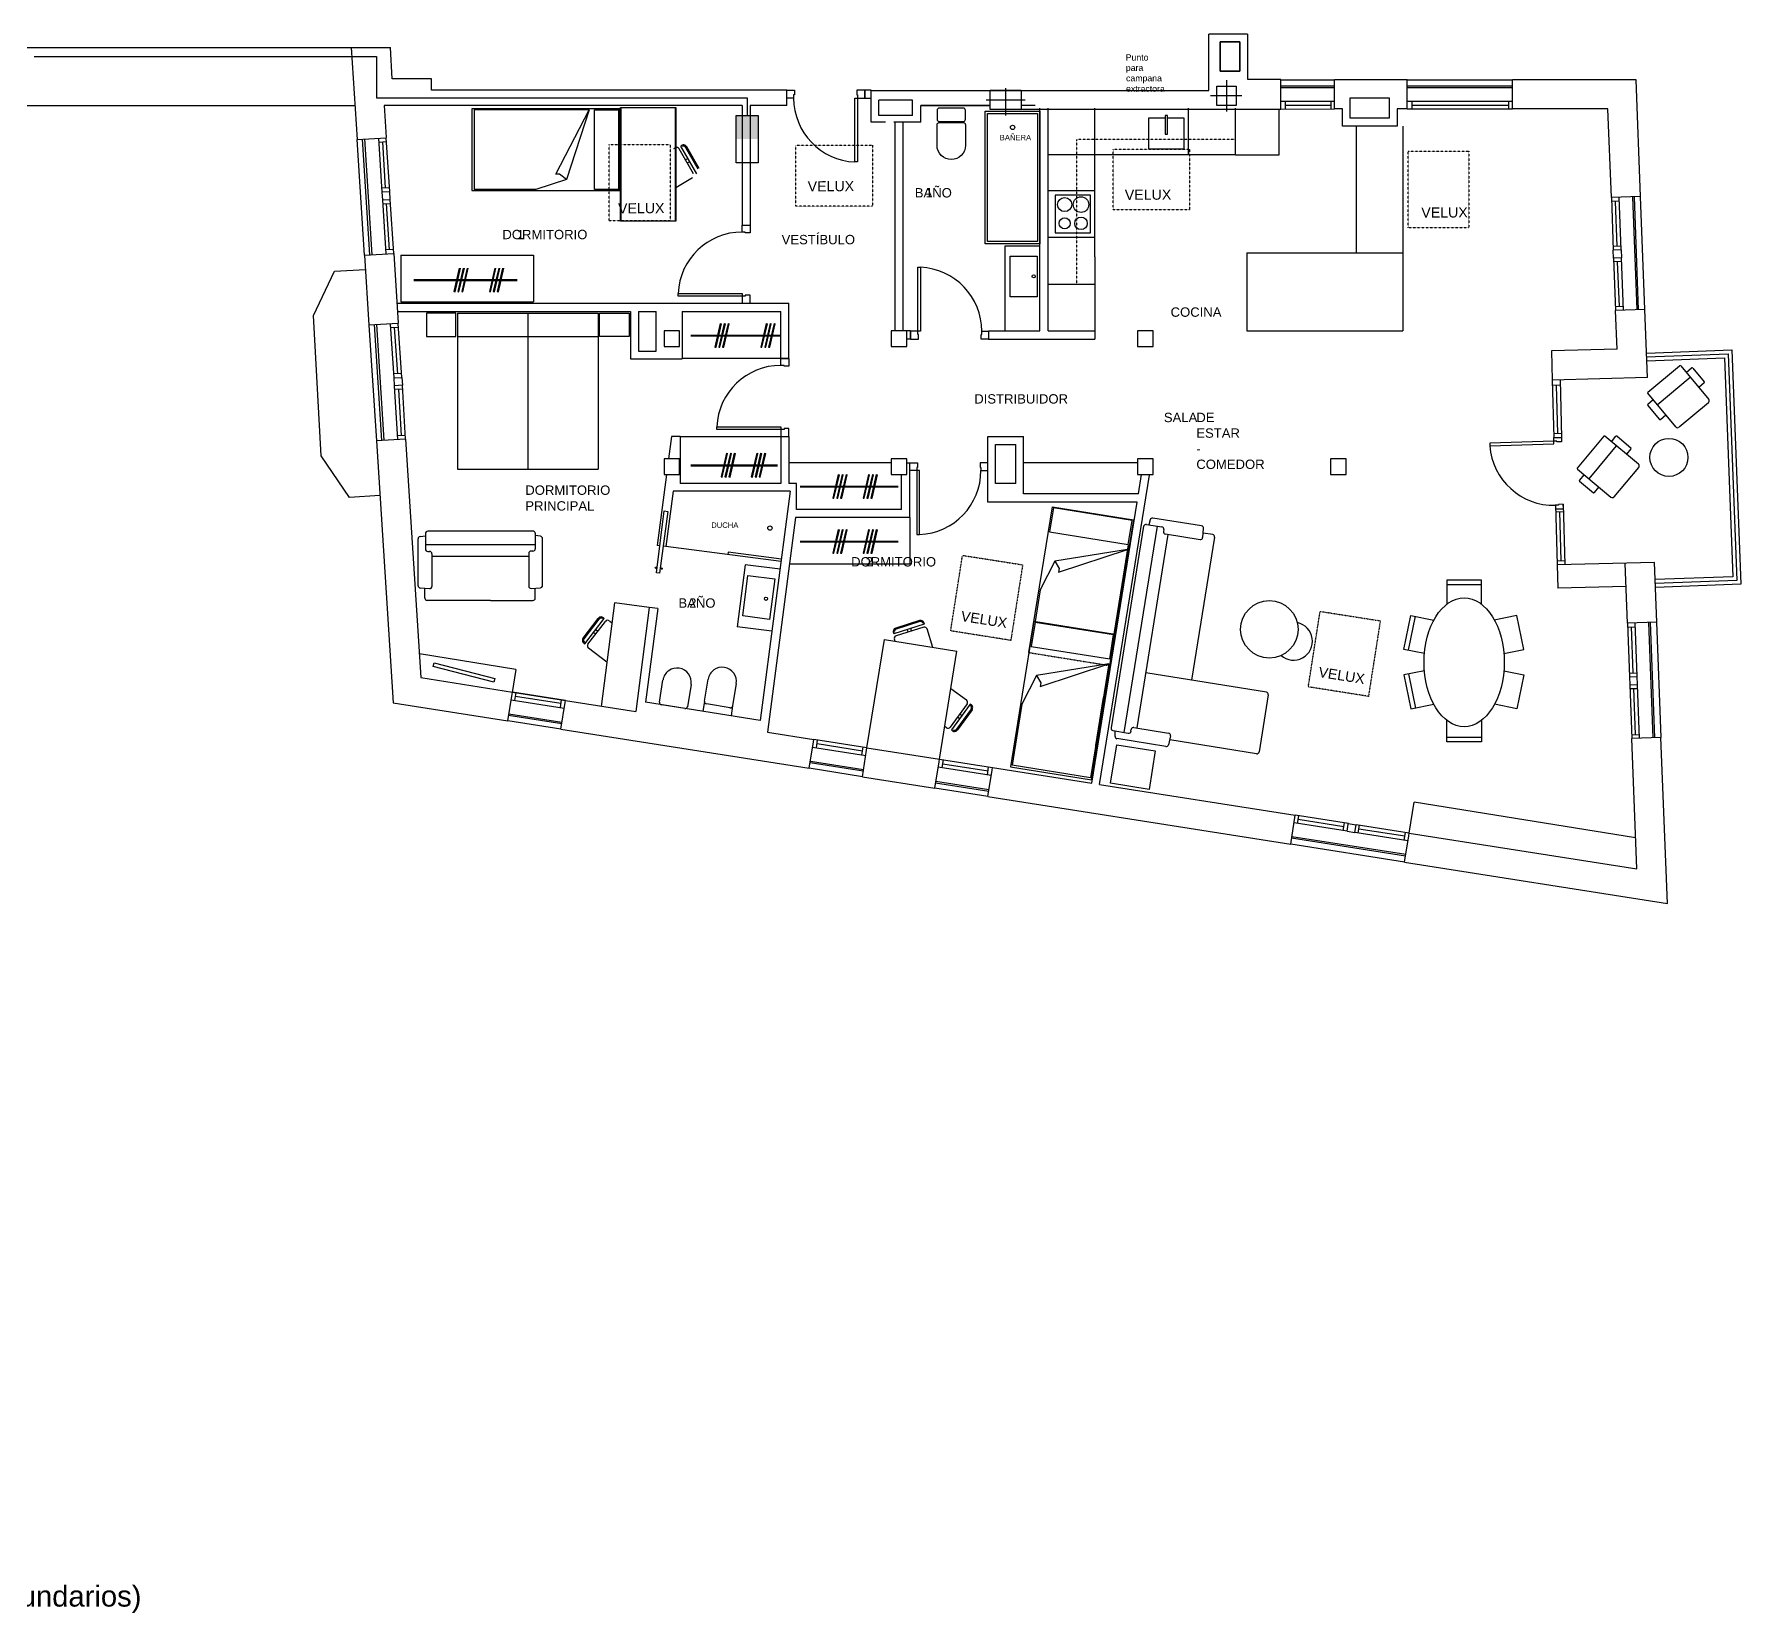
# Model space of a CAD drawing. Header units: millimetres. Extents: x -273070 to 132618, y -138782 to 20405.
# Drawn here: x -89479 to -64982, y -58194 to -35532 of the extents above; entities that cross this region are included whole.
import ezdxf

# ---------------------------------------------------------------- set-up
doc = ezdxf.new("R2010")
doc.units = ezdxf.units.MM
doc.linetypes.add('ACAD_ISO03W100', pattern=[30, 12, -18])
for name, color, linetype in [('1. ESTR - CUBIERTA', 160, 'Continuous'), ('1. MURO', 1, 'Continuous'), ('1. MURO MODIF', 1, 'Continuous'), ('12. MOB', 5, 'Continuous'), ('12. MOB ASEOS+COCINAS', 5, 'Continuous'), ('12. MOBILIARIO', 5, 'Continuous'), ('3. CARP', 4, 'Continuous'), ('3. CARPINTERIA', 4, 'Continuous'), ('4.1 ESTR REFORMADO', 1, 'Continuous'), ('6. PROYECCIÓN', 251, 'Continuous'), ('_aislante', 251, 'Continuous'), ('LEYENDA', 7, 'Continuous'), ('Telecomunicaciones', 3, 'Continuous'), ('TEXTO', 140, 'Continuous')]:
    doc.layers.add(name, color=color, linetype=linetype)
doc.styles.get("Standard").update_dxf_attribs({"font": 'arial.ttf'})
doc.styles.add('texto 2', font='arial.ttf', dxfattribs={"height": 0.06})

# ---------------------------------------------------------------- blocks, each defined once
blk = doc.blocks.new('WC')
for points in [[(-0.214, -0.183), (-0.477, -0.183, -0.414214), (-0.659, 0), (-0.659, 0, -0.414214), (-0.477, 0.182), (-0.214, 0.182, -0.414214), (-0.184, 0.152), (-0.184, -0.153, -0.414214)], [(-0.143, -0.183), (-0.03, -0.183, 0.414214), (0, -0.153), (0, 0.152, 0.414214), (-0.03, 0.182), (-0.143, 0.182, 0.414214), (-0.173, 0.152), (-0.173, -0.153, 0.414214)]]:
    blk.add_lwpolyline(points, format="xyb", close=True)

msp = doc.modelspace()

# ---------------------------------------------------------------- hatches: boundary and pattern name
at = {"layer": 'Telecomunicaciones'}
h = msp.add_hatch(color=256, dxfattribs=at)
h.dxf.hatch_style = 1
h.paths.add_polyline_path([(-79403, -36700), (-79403, -37038), (-79087, -37038), (-79087, -36700)])

# ---------------------------------------------------------------- linework, layer by layer
msp.add_lwpolyline([(-67667, -41376), (-68585, -41401), (-68584, -41440), (-67666, -41415)], close=True)
for points in [[(-67667, -41376), (-67668, -41323), (-67556, -41320), (-67555, -41384), (-67622, -41386), (-67622, -41375), (-67667, -41376)], [(-67643, -42295), (-67641, -42348), (-67529, -42345), (-67531, -42280), (-67598, -42282), (-67598, -42293), (-67643, -42295)]]:
    msp.add_lwpolyline(points)
msp.add_arc((-67667, -41375), 920, 184.0362, 271.4966)
at = {"layer": '1. ESTR - CUBIERTA'}
for p, q in [((-72174, -35644), (-72454, -35644)), ((-72454, -35644), (-72454, -36064)), ((-72174, -36064), (-72174, -35644)), ((-72454, -36064), (-72174, -36064))]:
    msp.add_line(p, q, dxfattribs=at)
at = {"layer": '1. MURO'}
for p, q in [((-94928, -35723), (-84928, -35723)), ((-84928, -35723), (-84366, -35723)), ((-84928, -35723), (-84928, -35723)), ((-84928, -35723), (-84843, -37042)), ((-84338, -36171), (-84366, -35723)), ((-72620, -36339), (-72620, -35532)), ((-72062, -35532), (-72620, -35532)), ((-72454, -35644), (-72174, -35644)), ((-72454, -36064), (-72454, -35644)), ((-72174, -35644), (-72174, -36064)), ((-72060, -36185), (-72060, -35532)), ((-83774, -36171), (-84338, -36171)), ((-83774, -36334), (-83774, -36171)), ((-72174, -36064), (-72454, -36064)), ((-72454, -36064), (-72454, -36064)), ((-71586, -36185), (-72060, -36185)), ((-71586, -36607), (-71586, -36185)), ((-69770, -36186), (-70813, -36186)), ((-70813, -36606), (-70813, -36186)), ((-69770, -36606), (-69770, -36186)), ((-68261, -36606), (-68261, -36186)), ((-66485, -36186), (-68261, -36186)), ((-66422, -37862), (-66485, -36186)), ((-81482, -36334), (-83774, -36334)), ((-78676, -36337), (-81482, -36334)), ((-78676, -36557), (-78676, -36337)), ((-77466, -36337), (-77556, -36337)), ((-77556, -36337), (-77556, -36449)), ((-77556, -36449), (-77466, -36449)), ((-77466, -36339), (-72620, -36339)), ((-77466, -36797), (-77466, -36339)), ((-77466, -36366), (-77466, -36339)), ((-77354, -36702), (-77354, -36478)), ((-76870, -36478), (-77354, -36478)), ((-76870, -36702), (-76870, -36478)), ((-70589, -36448), (-70029, -36448)), ((-70589, -36739), (-70589, -36448)), ((-70029, -36448), (-70029, -36739)), ((-94981, -36557), (-84885, -36557)), ((-79316, -36557), (-84453, -36557)), ((-84453, -36557), (-84424, -37015)), ((-78676, -36557), (-79204, -36557)), ((-76870, -36702), (-77354, -36702)), ((-75759, -36558), (-76752, -36558)), ((-76752, -36558), (-75759, -36558)), ((-76752, -36797), (-76752, -36558)), ((-75112, -36558), (-75311, -36558)), ((-75310, -36607), (-71586, -36607)), ((-75044, -39792), (-75044, -36594)), ((-74926, -39792), (-74926, -36594)), ((-70701, -36606), (-70813, -36606)), ((-70701, -36851), (-70701, -36606)), ((-70029, -36739), (-70589, -36739)), ((-69770, -36606), (-69917, -36606)), ((-69917, -36606), (-69917, -36851)), ((-66890, -36606), (-68261, -36606)), ((-66841, -37878), (-66890, -36606)), ((-77260, -36797), (-77466, -36797)), ((-76752, -36797), (-77142, -36797)), ((-77121, -39792), (-77121, -36797)), ((-77004, -39792), (-77004, -36797)), ((-69917, -36851), (-70701, -36851)), ((-84844, -37042), (-84424, -37019)), ((-84374, -37794), (-84486, -37801)), ((-84486, -37801), (-84478, -37912)), ((-84478, -37912), (-84367, -37906)), ((-84367, -37906), (-84374, -37794)), ((-66422, -37862), (-66841, -37877)), ((-79316, -38275), (-79204, -38275)), ((-84737, -38704), (-84318, -38681)), ((-84737, -38704), (-84673, -39707)), ((-84318, -38681), (-84254, -39680)), ((-66701, -38629), (-66813, -38634)), ((-66809, -38746), (-66813, -38634)), ((-66701, -38629), (-66697, -38741)), ((-66697, -38741), (-66809, -38746)), ((-84272, -39395), (-78649, -39395)), ((-78649, -40189), (-78649, -39395)), ((-84253, -39684), (-84673, -39707)), ((-84264, -39513), (-80917, -39513)), ((-80917, -39513), (-80917, -40195)), ((-80805, -39513), (-80550, -39513)), ((-80805, -39513), (-80805, -40083)), ((-80178, -39513), (-78761, -39513)), ((-80178, -39513), (-80178, -40195)), ((-78761, -40189), (-78761, -39513)), ((-66360, -39485), (-66780, -39500)), ((-66759, -40052), (-66780, -39501)), ((-66323, -40461), (-66360, -39485)), ((-80438, -39792), (-80438, -40016)), ((-80214, -39792), (-80438, -39792)), ((-80214, -40016), (-80214, -39792)), ((-77179, -39792), (-77179, -40016)), ((-76955, -39792), (-77179, -39792)), ((-76899, -39792), (-76955, -39792)), ((-76955, -40016), (-76955, -39792)), ((-76899, -39909), (-76955, -39909)), ((-76899, -39909), (-76899, -39792)), ((-75779, -39792), (-75044, -39792)), ((-75779, -39792), (-75779, -39909)), ((-75779, -39909), (-74254, -39909)), ((-74926, -39792), (-74254, -39792)), ((-74254, -39792), (-74254, -39909)), ((-73640, -39792), (-73640, -40016)), ((-73416, -39792), (-73640, -39792)), ((-73416, -40016), (-73416, -39792)), ((-80805, -40083), (-80550, -40083)), ((-80438, -40016), (-80214, -40016)), ((-77179, -40016), (-76955, -40016)), ((-73640, -40016), (-73416, -40016)), ((-66759, -40052), (-67702, -40077)), ((-67702, -40077), (-67690, -40497)), ((-80917, -40195), (-80178, -40195)), ((-84313, -40466), (-84201, -40460)), ((-84305, -40578), (-84313, -40466)), ((-84193, -40572), (-84305, -40578)), ((-84201, -40460), (-84193, -40572)), ((-66323, -40461), (-67690, -40497)), ((-84147, -41346), (-84567, -41368)), ((-84567, -41368), (-84326, -45132)), ((-84147, -41346), (-83928, -44769)), ((-80331, -41309), (-80372, -41628)), ((-80207, -41309), (-80331, -41309)), ((-80207, -41309), (-80207, -41981)), ((-75792, -41309), (-75277, -41309)), ((-75792, -42250), (-75792, -41309)), ((-75277, -42132), (-75277, -41309)), ((-80438, -41628), (-80438, -41852)), ((-80214, -41628), (-80438, -41628)), ((-80214, -41852), (-80214, -41628)), ((-77179, -41628), (-77179, -41852)), ((-76955, -41628), (-77179, -41628)), ((-76955, -41852), (-76955, -41628)), ((-75680, -41421), (-75389, -41421)), ((-75680, -41981), (-75680, -41421)), ((-75389, -41981), (-75389, -41421)), ((-73640, -41628), (-73640, -41852)), ((-73416, -41628), (-73640, -41628)), ((-73416, -41852), (-73416, -41628)), ((-70873, -41628), (-70873, -41852)), ((-70649, -41628), (-70873, -41628)), ((-70649, -41852), (-70649, -41628)), ((-80402, -41852), (-80535, -42872)), ((-80438, -41852), (-80214, -41852)), ((-77179, -41852), (-76955, -41852)), ((-77030, -42356), (-77030, -41852)), ((-76912, -42468), (-76912, -41684)), ((-74188, -46302), (-73472, -41861)), ((-73640, -41852), (-73416, -41852)), ((-73629, -42132), (-73584, -41852)), ((-70873, -41852), (-70649, -41852)), ((-80309, -42093), (-80412, -42888)), ((-78627, -42093), (-79056, -45385)), ((-78537, -42356), (-78537, -41981)), ((-75389, -41981), (-75680, -41981)), ((-73629, -42132), (-75277, -42132)), ((-73648, -42250), (-75792, -42250)), ((-74298, -46284), (-73648, -42250)), ((-78552, -42468), (-78954, -45552)), ((-80497, -42877), (-80535, -42872)), ((-80412, -42888), (-80450, -42883)), ((-66223, -43114), (-67620, -43151)), ((-67620, -43151), (-67611, -43487)), ((-66610, -43987), (-66643, -43130)), ((-66190, -43972), (-66223, -43114)), ((-66630, -43461), (-67611, -43487)), ((-80650, -43760), (-80845, -45254)), ((-80528, -43776), (-80703, -45119)), ((-80528, -43776), (-80650, -43760)), ((-66190, -43972), (-66610, -43987)), ((-83928, -44769), (-82615, -44976)), ((-66581, -44759), (-66469, -44755)), ((-66581, -44759), (-66577, -44871)), ((-66465, -44867), (-66469, -44755)), ((-82681, -45391), (-82620, -45004)), ((-82620, -45004), (-82615, -44976)), ((-66577, -44871), (-66465, -44867)), ((-84326, -45132), (-82680, -45391)), ((-81918, -45511), (-81857, -45124)), ((-81857, -45124), (-81853, -45096)), ((-81853, -45096), (-80845, -45254)), ((-79056, -45385), (-80703, -45119)), ((-81918, -45511), (-78354, -46071)), ((-78954, -45552), (-78289, -45657)), ((-78354, -46070), (-78294, -45692)), ((-78294, -45692), (-78289, -45657)), ((-77531, -45812), (-77526, -45777)), ((-77526, -45777), (-76485, -45940)), ((-66129, -45628), (-66548, -45644)), ((-66477, -47515), (-66548, -45644)), ((-66037, -48010), (-66129, -45628)), ((-77591, -46192), (-77531, -45812)), ((-76551, -46355), (-76491, -45977)), ((-76491, -45977), (-76485, -45940)), ((-77591, -46192), (-76551, -46355)), ((-75789, -46475), (-75729, -46096)), ((-75729, -46096), (-75724, -46060)), ((-75724, -46060), (-74298, -46284)), ((-75789, -46475), (-71444, -47159)), ((-74188, -46302), (-71379, -46744)), ((-71444, -47161), (-71379, -46744)), ((-70634, -46973), (-70618, -46872)), ((-70634, -46973), (-70523, -46991)), ((-70618, -46872), (-70617, -46863)), ((-70617, -46863), (-70506, -46880)), ((-70523, -46991), (-70505, -46880)), ((-69749, -47039), (-69743, -47001)), ((-69742, -47001), (-66477, -47515)), ((-69808, -47416), (-69749, -47039)), ((-69808, -47416), (-66037, -48010))]:
    msp.add_line(p, q, dxfattribs=at)
at = {"layer": '1. MURO', "color": 1}
for p, q in [((-79316, -36557), (-79316, -38275)), ((-79204, -36557), (-79204, -38275)), ((-80550, -40083), (-80550, -39513)), ((-78761, -41309), (-78761, -41981)), ((-78649, -41309), (-78649, -41981)), ((-76955, -41684), (-76912, -41684)), ((-78627, -42093), (-80309, -42093)), ((-78761, -41981), (-80207, -41981)), ((-78537, -41981), (-78649, -41981)), ((-77030, -42356), (-78537, -42356)), ((-76912, -42468), (-78552, -42468))]:
    msp.add_line(p, q, dxfattribs=at)
at = {"layer": '1. MURO MODIF'}
msp.add_lwpolyline([(-72224, -36278), (-72224, -36558), (-72504, -36558), (-72504, -36278)], close=True, dxfattribs=at)
at = {"layer": '12. MOB'}
for p, q in [((-66317, -40671), (-65861, -40292)), ((-65845, -40293), (-65444, -40775)), ((-65766, -40388), (-65689, -40323)), ((-65673, -40325), (-65508, -40523)), ((-66183, -40851), (-65709, -40457)), ((-65510, -40538), (-65587, -40603)), ((-65917, -41169), (-66319, -40687)), ((-66319, -40862), (-66154, -41060)), ((-66240, -40782), (-66317, -40846)), ((-65448, -40822), (-65870, -41174)), ((-66138, -41062), (-66061, -40997)), ((-66951, -41305), (-67331, -41761)), ((-66453, -41705), (-66935, -41304)), ((-66840, -41382), (-66776, -41305)), ((-66760, -41303), (-66562, -41468)), ((-66771, -41440), (-67166, -41913)), ((-66561, -41484), (-66625, -41561)), ((-67329, -41777), (-66847, -42178)), ((-67234, -41856), (-67299, -41933)), ((-66800, -42174), (-66449, -41752)), ((-67297, -41949), (-67099, -42114)), ((-67084, -42112), (-67019, -42035))]:
    msp.add_line(p, q, dxfattribs=at)
msp.add_circle((-66015, -41608), 273, dxfattribs=at)
for centre, radius, start, end in [((-65854, -40300), 11.2, 39.7714, 129.7714), ((-65682, -40332), 11.2, 39.7714, 129.7714), ((-65517, -40530), 11.2, 309.7714, 39.7714), ((-66310, -40680), 11.2, 129.7714, 219.7714), ((-66310, -40855), 11.2, 129.7714, 219.7714), ((-65470, -40797), 33.6, 309.7714, 39.7714), ((-66145, -41053), 11.2, 219.7714, 309.7714), ((-66942, -41312), 11.2, 50.2286, 140.2286), ((-66767, -41312), 11.2, 50.2286, 140.2286), ((-65892, -41148), 33.6, 219.7714, 309.7714), ((-66569, -41477), 11.2, 320.2286, 50.2286), ((-67322, -41768), 11.2, 140.2286, 230.2286), ((-66474, -41731), 33.6, 320.2286, 50.2286), ((-67290, -41940), 11.2, 140.2286, 230.2286), ((-67092, -42105), 11.2, 230.2286, 320.2286), ((-66826, -42152), 33.6, 230.2286, 320.2286)]:
    msp.add_arc(centre, radius, start, end, dxfattribs=at)
at = {"layer": '12. MOB ASEOS+COCINAS'}
msp.add_line((-70509, -36981), (-70509, -36982), dxfattribs=at)
at = {"layer": '12. MOBILIARIO'}
for p, q in [((-81078, -36602), (-83195, -36602)), ((-83195, -36602), (-83195, -37778)), ((-81511, -36618), (-83165, -36618)), ((-83165, -36618), (-83165, -37761)), ((-81511, -36618), (-82207, -36618)), ((-81989, -37543), (-81511, -36618)), ((-81511, -36618), (-81839, -37620)), ((-81438, -37761), (-81438, -36618)), ((-81438, -36618), (-81090, -36618)), ((-81090, -36618), (-81090, -37761)), ((-81078, -37778), (-81078, -36602)), ((-81061, -38215), (-81061, -36583)), ((-81061, -36583), (-80276, -36583)), ((-81053, -38215), (-81053, -36583)), ((-81053, -36583), (-80268, -36583)), ((-80276, -36583), (-80276, -38215)), ((-80268, -36583), (-80268, -38215)), ((-75828, -38543), (-75828, -36639)), ((-75828, -36639), (-75044, -36639)), ((-75794, -38510), (-75794, -36673)), ((-75794, -36673), (-75077, -36673)), ((-75077, -36673), (-75077, -38510)), ((-75044, -36639), (-75044, -38543)), ((-74254, -38728), (-74254, -36594)), ((-73482, -37183), (-73482, -36735)), ((-73482, -36735), (-73247, -36735)), ((-73247, -36699), (-73247, -36966)), ((-73213, -36699), (-73247, -36699)), ((-73247, -36699), (-73247, -36699)), ((-73213, -36966), (-73213, -36699)), ((-73213, -36735), (-72978, -36735)), ((-72978, -36735), (-72978, -37183)), ((-72910, -37266), (-72910, -36594)), ((-72238, -37266), (-72238, -36594)), ((-71609, -37266), (-71609, -36607)), ((-73247, -36966), (-73213, -36966)), ((-70506, -36851), (-70506, -38672)), ((-69834, -36851), (-69834, -39792)), ((-80273, -37164), (-80300, -37179)), ((-80013, -37539), (-80220, -37178)), ((-79968, -37538), (-80197, -37140)), ((-79947, -37467), (-80125, -37158)), ((-79933, -37459), (-80111, -37150)), ((-72978, -37183), (-73482, -37183)), ((-80129, -37336), (-80096, -37317)), ((-80103, -37381), (-80070, -37362)), ((-74254, -37266), (-74926, -37266)), ((-72238, -37266), (-74254, -37266)), ((-72238, -37266), (-71609, -37266)), ((-81839, -37620), (-82279, -37761)), ((-81936, -37543), (-81989, -37543)), ((-81839, -37620), (-81936, -37543)), ((-80268, -37731), (-80027, -37592)), ((-83195, -37778), (-81078, -37778)), ((-82279, -37761), (-83165, -37761)), ((-81090, -37761), (-81438, -37761)), ((-74926, -37776), (-74254, -37776)), ((-74319, -37844), (-74823, -37844)), ((-74823, -37844), (-74823, -38382)), ((-74319, -38382), (-74319, -37844)), ((-80276, -38215), (-81061, -38215)), ((-80268, -38215), (-81053, -38215)), ((-74926, -38448), (-74254, -38448)), ((-74823, -38382), (-74319, -38382)), ((-84217, -38704), (-84217, -39376)), ((-84217, -38704), (-82313, -38704)), ((-82313, -38704), (-82313, -39376)), ((-75044, -38543), (-75828, -38543)), ((-75077, -38510), (-75794, -38510)), ((-75044, -38576), (-75548, -38576)), ((-75548, -38576), (-75548, -39792)), ((-72072, -38672), (-69834, -38672)), ((-72072, -38672), (-72072, -39792)), ((-83376, -38889), (-83454, -39227)), ((-83438, -39231), (-83360, -38893)), ((-83320, -38889), (-83398, -39227)), ((-83382, -39231), (-83304, -38893)), ((-83264, -38889), (-83342, -39227)), ((-83326, -39231), (-83248, -38893)), ((-82866, -38889), (-82944, -39227)), ((-82928, -39231), (-82850, -38893)), ((-82810, -38889), (-82888, -39227)), ((-82872, -39231), (-82794, -38893)), ((-82754, -38889), (-82832, -39227)), ((-82816, -39231), (-82738, -38893)), ((-75471, -38717), (-75084, -38717)), ((-75471, -39302), (-75471, -38717)), ((-75084, -38717), (-75084, -39302)), ((-74254, -38728), (-74254, -39792)), ((-84030, -39056), (-83415, -39056)), ((-84030, -39067), (-83418, -39067)), ((-83400, -39067), (-83362, -39067)), ((-83398, -39056), (-83359, -39056)), ((-83344, -39067), (-83306, -39067)), ((-83342, -39056), (-83303, -39056)), ((-83288, -39067), (-82643, -39067)), ((-83286, -39056), (-82643, -39056)), ((-82890, -39067), (-82851, -39067)), ((-82888, -39056), (-82849, -39056)), ((-82834, -39067), (-82795, -39067)), ((-82832, -39056), (-82793, -39056)), ((-82778, -39067), (-82548, -39067)), ((-82775, -39056), (-82548, -39056)), ((-74926, -39120), (-74254, -39120)), ((-84217, -39376), (-82313, -39376)), ((-83454, -39227), (-83438, -39231)), ((-83398, -39227), (-83382, -39231)), ((-83342, -39227), (-83326, -39231)), ((-82944, -39227), (-82928, -39231)), ((-82888, -39227), (-82872, -39231)), ((-82832, -39227), (-82816, -39231)), ((-75084, -39302), (-75471, -39302)), ((-83424, -39535), (-83849, -39535)), ((-83849, -39535), (-83849, -39871)), ((-83424, -39871), (-83424, -39535)), ((-83401, -39535), (-83401, -41775)), ((-83401, -39535), (-81385, -39535)), ((-82393, -39535), (-82393, -41775)), ((-81385, -39535), (-81385, -41775)), ((-81363, -39871), (-81363, -39535)), ((-81363, -39535), (-80937, -39535)), ((-80937, -39535), (-80937, -39871)), ((-83849, -39871), (-83424, -39871)), ((-83401, -39871), (-81385, -39871)), ((-80937, -39871), (-81363, -39871)), ((-80055, -39852), (-79669, -39852)), ((-80055, -39863), (-79672, -39863)), ((-79631, -39684), (-79709, -40023)), ((-79692, -40026), (-79614, -39688)), ((-79655, -39863), (-79616, -39863)), ((-79575, -39684), (-79653, -40023)), ((-79652, -39852), (-79613, -39852)), ((-79636, -40026), (-79558, -39688)), ((-79631, -39684), (-79614, -39688)), ((-79599, -39863), (-79560, -39863)), ((-79519, -39684), (-79597, -40023)), ((-79596, -39852), (-79557, -39852)), ((-79580, -40026), (-79502, -39688)), ((-79575, -39684), (-79558, -39688)), ((-79543, -39863), (-78898, -39863)), ((-79540, -39852), (-78898, -39852)), ((-79519, -39684), (-79502, -39688)), ((-78971, -39684), (-79049, -40023)), ((-79033, -40026), (-78955, -39688)), ((-78995, -39863), (-78956, -39863)), ((-78915, -39684), (-78993, -40023)), ((-78993, -39852), (-78954, -39852)), ((-78977, -40026), (-78899, -39688)), ((-78971, -39684), (-78955, -39688)), ((-78939, -39863), (-78900, -39863)), ((-78859, -39684), (-78937, -40023)), ((-78937, -39852), (-78898, -39852)), ((-78921, -40026), (-78843, -39688)), ((-78915, -39684), (-78899, -39688)), ((-78883, -39863), (-78761, -39863)), ((-78880, -39851), (-78761, -39851)), ((-78859, -39684), (-78843, -39688)), ((-72072, -39792), (-69834, -39792)), ((-79709, -40023), (-79692, -40026)), ((-79653, -40023), (-79636, -40026)), ((-79597, -40023), (-79580, -40026)), ((-79049, -40023), (-79033, -40026)), ((-78993, -40023), (-78977, -40026)), ((-78937, -40023), (-78921, -40026)), ((-78761, -40189), (-80178, -40189)), ((-80207, -41309), (-78761, -41309)), ((-79542, -41549), (-79620, -41887)), ((-79603, -41891), (-79525, -41553)), ((-79486, -41549), (-79564, -41887)), ((-79547, -41891), (-79469, -41553)), ((-79542, -41549), (-79525, -41553)), ((-79430, -41549), (-79508, -41887)), ((-79491, -41891), (-79413, -41553)), ((-79486, -41549), (-79469, -41553)), ((-79430, -41549), (-79413, -41553)), ((-79107, -41549), (-79185, -41887)), ((-79169, -41891), (-79091, -41553)), ((-79051, -41549), (-79129, -41887)), ((-79113, -41891), (-79035, -41553)), ((-79107, -41549), (-79091, -41553)), ((-78995, -41549), (-79073, -41887)), ((-79057, -41891), (-78979, -41553)), ((-79051, -41549), (-79035, -41553)), ((-78995, -41549), (-78979, -41553)), ((-83401, -41775), (-81385, -41775)), ((-80051, -41716), (-79580, -41716)), ((-80051, -41727), (-79583, -41727)), ((-79620, -41887), (-79603, -41891)), ((-79566, -41727), (-79527, -41727)), ((-79564, -41887), (-79547, -41891)), ((-79563, -41716), (-79524, -41716)), ((-79510, -41727), (-79471, -41727)), ((-79508, -41887), (-79491, -41891)), ((-79507, -41716), (-79468, -41716)), ((-79454, -41727), (-78809, -41727)), ((-79451, -41716), (-78809, -41716)), ((-79185, -41887), (-79169, -41891)), ((-79129, -41887), (-79113, -41891)), ((-79073, -41887), (-79057, -41891)), ((-77179, -41684), (-78649, -41684)), ((-77938, -41853), (-78016, -42191)), ((-77999, -42195), (-77921, -41857)), ((-77882, -41853), (-77960, -42191)), ((-77943, -42195), (-77865, -41857)), ((-77938, -41853), (-77921, -41857)), ((-77826, -41853), (-77904, -42191)), ((-77887, -42195), (-77809, -41857)), ((-77882, -41853), (-77865, -41857)), ((-77826, -41853), (-77809, -41857)), ((-77503, -41853), (-77581, -42191)), ((-77565, -42195), (-77487, -41857)), ((-77447, -41853), (-77525, -42191)), ((-77509, -42195), (-77431, -41857)), ((-77503, -41853), (-77487, -41857)), ((-77391, -41853), (-77469, -42191)), ((-77453, -42195), (-77375, -41857)), ((-77447, -41853), (-77431, -41857)), ((-77391, -41853), (-77375, -41857)), ((-73640, -41684), (-75277, -41684)), ((-78482, -42020), (-77976, -42020)), ((-78482, -42032), (-77979, -42032)), ((-77962, -42032), (-77923, -42032)), ((-77959, -42020), (-77920, -42020)), ((-77906, -42032), (-77867, -42032)), ((-77903, -42020), (-77864, -42020)), ((-77850, -42032), (-77078, -42032)), ((-77847, -42020), (-77078, -42020)), ((-78016, -42191), (-77999, -42195)), ((-77960, -42191), (-77943, -42195)), ((-77904, -42191), (-77887, -42195)), ((-77581, -42191), (-77565, -42195)), ((-77525, -42191), (-77509, -42195)), ((-77469, -42191), (-77453, -42195)), ((-75200, -44409), (-74863, -42319)), ((-74848, -42333), (-74904, -42677)), ((-74863, -42319), (-73702, -42506)), ((-73720, -42515), (-74848, -42333)), ((-76912, -42468), (-76912, -43140)), ((-73555, -42597), (-74021, -45492)), ((-73702, -42506), (-73982, -44247)), ((-73832, -45556), (-73355, -42596)), ((-73776, -42859), (-73720, -42515)), ((-73513, -42571), (-73293, -42606)), ((-73459, -42502), (-73481, -42576)), ((-72722, -42592), (-73422, -42479)), ((-83967, -43450), (-83967, -42776)), ((-83939, -42743), (-83862, -42734)), ((-83862, -42701), (-83862, -42924)), ((-82287, -42861), (-83862, -42861)), ((-83829, -42664), (-82320, -42664)), ((-82287, -42697), (-82287, -42920)), ((-82211, -42739), (-82287, -42729)), ((-82182, -43446), (-82182, -42772)), ((-78482, -42809), (-77976, -42809)), ((-78482, -42820), (-77979, -42820)), ((-77938, -42642), (-78016, -42980)), ((-77999, -42984), (-77921, -42646)), ((-77962, -42820), (-77923, -42820)), ((-77882, -42642), (-77960, -42980)), ((-77959, -42809), (-77920, -42809)), ((-77943, -42984), (-77865, -42646)), ((-77938, -42642), (-77921, -42646)), ((-77906, -42820), (-77867, -42820)), ((-77826, -42642), (-77904, -42980)), ((-77903, -42809), (-77864, -42809)), ((-77887, -42984), (-77809, -42646)), ((-77882, -42642), (-77865, -42646)), ((-77850, -42820), (-77078, -42820)), ((-77847, -42809), (-77078, -42809)), ((-77826, -42642), (-77809, -42646)), ((-77503, -42642), (-77581, -42980)), ((-77565, -42984), (-77487, -42646)), ((-77447, -42642), (-77525, -42980)), ((-77509, -42984), (-77431, -42646)), ((-77503, -42642), (-77487, -42646)), ((-77391, -42642), (-77469, -42980)), ((-77453, -42984), (-77375, -42646)), ((-77447, -42642), (-77431, -42646)), ((-77391, -42642), (-77375, -42646)), ((-74904, -42677), (-73776, -42859)), ((-73776, -42863), (-73887, -43551)), ((-73649, -45492), (-73201, -42714)), ((-73265, -42644), (-73270, -42670)), ((-73242, -42707), (-72745, -42788)), ((-72535, -42753), (-72866, -44804)), ((-72707, -42758), (-72695, -42627)), ((-72563, -42715), (-72701, -42693)), ((-83829, -42957), (-83803, -42957)), ((-83770, -42990), (-83770, -43459)), ((-82379, -43032), (-83770, -43032)), ((-82379, -42986), (-82379, -43455)), ((-82320, -42953), (-82346, -42953)), ((-78759, -43103), (-80412, -42888)), ((-79519, -42970), (-79523, -43004)), ((-78754, -43070), (-79519, -42970)), ((-78016, -42980), (-77999, -42984)), ((-77960, -42980), (-77943, -42984)), ((-77904, -42980), (-77887, -42984)), ((-77581, -42980), (-77565, -42984)), ((-77525, -42980), (-77509, -42984)), ((-77469, -42980), (-77453, -42984)), ((-74828, -43096), (-75037, -43507)), ((-73787, -42930), (-74828, -43096)), ((-74828, -43096), (-74768, -43203)), ((-74776, -43256), (-73787, -42930)), ((-73787, -42930), (-73983, -44146)), ((-79273, -43149), (-79389, -44038)), ((-79309, -43884), (-79234, -43303)), ((-78773, -43214), (-79273, -43149)), ((-79234, -43303), (-78850, -43353)), ((-78850, -43353), (-78926, -43934)), ((-76912, -43140), (-78639, -43140)), ((-74768, -43203), (-74776, -43256)), ((-83805, -43492), (-83937, -43483)), ((-83871, -43627), (-83871, -43488)), ((-82344, -43488), (-82213, -43479)), ((-82287, -43628), (-82287, -43490)), ((-75037, -43507), (-75111, -43964)), ((-68705, -43369), (-69204, -43369)), ((-69204, -43369), (-69204, -43716)), ((-68705, -43436), (-69204, -43436)), ((-68705, -43716), (-68705, -43369)), ((-82929, -43661), (-83837, -43661)), ((-82929, -43661), (-82320, -43661)), ((-81149, -43695), (-81342, -45182)), ((-80650, -43760), (-81149, -43695)), ((-81599, -44202), (-81382, -43918)), ((-81586, -44212), (-81369, -43928)), ((-81575, -44285), (-81296, -43920)), ((-81531, -44291), (-81278, -43961)), ((-81389, -44105), (-81419, -44082)), ((-81223, -43954), (-81186, -43982)), ((-78889, -44103), (-79389, -44038)), ((-78926, -43934), (-79309, -43884)), ((-76702, -44001), (-77139, -44139)), ((-76771, -43950), (-77112, -44057)), ((-76766, -43965), (-77107, -44072)), ((-76710, -44045), (-77107, -44169)), ((-76934, -44115), (-76945, -44078)), ((-76884, -44099), (-76896, -44062)), ((-76578, -44335), (-76662, -44070)), ((-75128, -43961), (-75464, -46051)), ((-75113, -43976), (-75168, -44320)), ((-73967, -44148), (-75128, -43961)), ((-73985, -44157), (-75113, -43976)), ((-69818, -44364), (-69718, -43875)), ((-69753, -44377), (-69652, -43889)), ((-69718, -43875), (-69388, -43943)), ((-68197, -43875), (-68521, -43942)), ((-68096, -44364), (-68197, -43875)), ((-81420, -44147), (-81451, -44123)), ((-77526, -45777), (-77275, -44223)), ((-77275, -44223), (-76236, -44390)), ((-77133, -44218), (-77123, -44247)), ((-75168, -44320), (-74040, -44501)), ((-74303, -46238), (-73967, -44148)), ((-74040, -44501), (-73985, -44157)), ((-82563, -44650), (-83946, -44427)), ((-83750, -44610), (-83736, -44556)), ((-83736, -44556), (-82868, -44781)), ((-81260, -44548), (-81524, -44346)), ((-76486, -45940), (-76236, -44390)), ((-74052, -44573), (-75093, -44738)), ((-75041, -44898), (-74052, -44573)), ((-74052, -44573), (-74315, -46206)), ((-69524, -44424), (-69818, -44364)), ((-68385, -44423), (-68096, -44364)), ((-82882, -44835), (-83750, -44610)), ((-82868, -44781), (-82882, -44835)), ((-82563, -44650), (-82616, -44982)), ((-80504, -45121), (-80453, -44803)), ((-80219, -44634), (-80219, -44634)), ((-79856, -45108), (-79805, -44790)), ((-79571, -44621), (-79571, -44621)), ((-75093, -44738), (-75302, -45150)), ((-75093, -44738), (-75032, -44846)), ((-71792, -44977), (-73521, -44698)), ((-69524, -44670), (-69818, -44730)), ((-69818, -44730), (-69718, -45219)), ((-69753, -44716), (-69652, -45205)), ((-68384, -44671), (-68096, -44730)), ((-68096, -44730), (-68197, -45219)), ((-82615, -44976), (-82616, -44982)), ((-80049, -44868), (-80101, -45186)), ((-79401, -44855), (-79453, -45173)), ((-76322, -44926), (-76097, -45088)), ((-75032, -44846), (-75041, -44898)), ((-74240, -45741), (-74129, -45053)), ((-71765, -45014), (-71897, -45834)), ((-80139, -45214), (-80476, -45159)), ((-79857, -45114), (-79879, -45252)), ((-79491, -45201), (-79828, -45147)), ((-79453, -45173), (-79476, -45317)), ((-76088, -45143), (-76331, -45480)), ((-76044, -45148), (-76312, -45520)), ((-76030, -45220), (-76239, -45510)), ((-76017, -45230), (-76226, -45520)), ((-76194, -45290), (-76163, -45313)), ((-75302, -45150), (-75443, -46025)), ((-69718, -45219), (-69390, -45151)), ((-68197, -45219), (-68519, -45152)), ((-76385, -45489), (-76410, -45471)), ((-76225, -45332), (-76193, -45355)), ((-75357, -45388), (-75464, -46051)), ((-73994, -45529), (-73774, -45565)), ((-73965, -45612), (-73962, -45535)), ((-73736, -45538), (-73732, -45512)), ((-73694, -45485), (-73197, -45565)), ((-69204, -45693), (-69204, -45381)), ((-68705, -45381), (-68705, -45693)), ((-74029, -46286), (-73940, -45733)), ((-73940, -45733), (-73387, -45822)), ((-73237, -45758), (-73937, -45645)), ((-73170, -45605), (-73199, -45733)), ((-71935, -45861), (-73177, -45661)), ((-68705, -45627), (-69204, -45627)), ((-68705, -45693), (-69204, -45693)), ((-75464, -46051), (-74303, -46238)), ((-74315, -46206), (-75443, -46025)), ((-73387, -45822), (-73476, -46375)), ((-73476, -46375), (-74029, -46286)), ((-69742, -47001), (-69671, -46559)), ((-66494, -47070), (-69671, -46559))]:
    msp.add_line(p, q, dxfattribs=at)
at = {"layer": '12. MOBILIARIO', "linetype": 'ACAD_ISO03W100', "ltscale": 0.005}
for p in [(-74512, -39120), (-72238, -37042)]:
    msp.add_line(p, (-74512, -37042), dxfattribs=at)
at = {"layer": '12. MOBILIARIO', "linetype": 'ACAD_ISO03W100', "ltscale": 0.003}
msp.add_line((-75200, -44409), (-74039, -44596), dxfattribs=at)
at = {"layer": '12. MOBILIARIO'}
for centre, radius in [((-75436, -36871), 30.8), ((-74688, -37979), 101), ((-74453, -37979), 112), ((-74688, -38248), 78.4), ((-74453, -38248), 89.6), ((-75132, -39009), 23.1), ((-78918, -42622), 30.8), ((-78975, -43637), 23.1), ((-71750, -44076), 412)]:
    msp.add_circle(centre, radius, dxfattribs=at)
for centre, radius, start, end in [((-80254, -37198), 39, 29.919, 119.9191), ((-80158, -37176), 53.4, 29.919, 137.675), ((-80158, -37176), 37.4, 29.919, 119.0955), ((-73516, -42612), 41.8, 85.8522, 158.6911), ((-73428, -42511), 32.8, 80.848, 163.723), ((-73298, -42639), 32.8, 350.848, 80.848), ((-72727, -42624), 32.8, 354.6621, 80.848), ((-83935, -42776), 32.8, 97.125, 180), ((-83821, -42705), 41.8, 102.1569, 174.9958), ((-82320, -42697), 32.8, 360, 90), ((-82215, -42772), 32.8, 360, 82.875), ((-73237, -42675), 32.8, 170.848, 260.848), ((-72740, -42755), 32.8, 260.848, 354.6621), ((-72568, -42748), 33.6, 350.848, 80.848), ((-83829, -42924), 32.8, 180, 270), ((-83803, -42990), 32.8, 360, 90), ((-82346, -42986), 32.8, 90, 180), ((-82320, -42920), 32.8, 270, 360), ((-83935, -43450), 32.8, 180, 266.1859), ((-83803, -43459), 32.8, 266.1859, 360), ((-82346, -43455), 32.8, 180, 273.8141), ((-82215, -43446), 32.8, 273.8141, 360), ((-83837, -43627), 33.6, 180, 270), ((-82320, -43628), 32.8, 270, 360), ((-81340, -43951), 53.4, 34.7733, 142.5293), ((-81340, -43951), 37.4, 53.3528, 142.5293), ((-81247, -43985), 39, 52.5293, 142.5293), ((-77096, -44108), 53.4, 107.4464, 215.2023), ((-77096, -44108), 37.4, 107.4464, 196.6229), ((-76755, -44001), 53.4, 359.6905, 107.4464), ((-76755, -44001), 37.4, 18.2699, 107.4464), ((-76699, -44082), 39, 17.4464, 107.4464), ((-71404, -44246), 272, 229.1204, 78.33), ((-81557, -44234), 53.4, 142.5293, 250.2852), ((-81557, -44234), 37.4, 142.5293, 231.7058), ((-81500, -44315), 39, 142.5293, 232.5293), ((-77095, -44206), 39, 107.4464, 197.4464), ((-80251, -44835), 204, 80.848, 170.848), ((-80251, -44835), 204, 350.848, 80.848), ((-79603, -44823), 204, 80.848, 170.848), ((-79603, -44823), 204, 350.848, 80.848), ((-71797, -45009), 32.8, 350.848, 80.848), ((-80471, -45126), 33.6, 170.848, 260.848), ((-80134, -45180), 33.6, 260.848, 350.848), ((-79823, -45114), 33.6, 170.848, 260.848), ((-79486, -45168), 33.6, 260.848, 350.848), ((-76120, -45120), 39, 324.2496, 54.2496), ((-76061, -45199), 53.4, 324.2496, 72.0056), ((-76061, -45199), 37.4, 324.2496, 53.4261), ((-76363, -45457), 39, 234.2496, 324.2496), ((-76269, -45488), 53.4, 216.4937, 324.2496), ((-76269, -45488), 37.4, 235.0732, 324.2496), ((-73989, -45497), 32.8, 170.848, 260.848), ((-73768, -45533), 32.8, 260.848, 350.848), ((-73699, -45517), 32.8, 80.848, 170.848), ((-73932, -45613), 32.8, 177.973, 260.848), ((-73231, -45726), 32.8, 260.848, 347.0339), ((-73202, -45597), 32.8, 347.0339, 80.848), ((-71929, -45829), 32.8, 260.848, 350.848)]:
    msp.add_arc(centre, radius, start, end, dxfattribs=at)
msp.add_ellipse((-68954, -44549), major_axis=(0, 924), ratio=0.622382, dxfattribs=at)
at = {"layer": '3. CARP'}
for p, q in [((-72174, -35532), (-72174, -35532)), ((-71586, -36495), (-70813, -36494)), ((-71522, -36495), (-71522, -36607)), ((-70869, -36494), (-70869, -36606)), ((-69770, -36494), (-68261, -36494)), ((-69706, -36495), (-69706, -36607)), ((-68317, -36494), (-68317, -36606)), ((-71586, -36607), (-70813, -36606)), ((-71522, -36551), (-70869, -36550)), ((-69770, -36606), (-68261, -36606)), ((-69706, -36550), (-68317, -36550)), ((-84536, -37024), (-84486, -37799)), ((-84532, -37082), (-84420, -37075)), ((-84434, -37740), (-84476, -37079)), ((-84374, -37793), (-84424, -37019)), ((-84378, -37737), (-84490, -37743)), ((-84478, -37911), (-84429, -38686)), ((-84474, -37969), (-84363, -37962)), ((-84376, -38627), (-84419, -37965)), ((-84317, -38680), (-84367, -37906)), ((-66841, -37878), (-66813, -38634)), ((-66727, -37930), (-66839, -37934)), ((-66759, -38576), (-66783, -37932)), ((-66701, -38629), (-66730, -37874)), ((-84320, -38624), (-84432, -38630)), ((-66703, -38574), (-66815, -38578)), ((-66809, -38746), (-66780, -39501)), ((-66695, -38797), (-66806, -38802)), ((-66726, -39443), (-66751, -38799)), ((-66668, -39497), (-66697, -38741)), ((-66670, -39441), (-66782, -39445)), ((-84312, -40466), (-84365, -39693)), ((-84250, -39741), (-84361, -39747)), ((-84260, -40407), (-84306, -39744)), ((-84201, -40460), (-84253, -39685)), ((-66335, -40165), (-65164, -40121)), ((-65164, -40121), (-65040, -43374)), ((-84204, -40404), (-84316, -40410)), ((-66332, -40221), (-65218, -40179)), ((-65218, -40179), (-65099, -43320)), ((-84259, -41353), (-84305, -40578)), ((-84190, -40628), (-84302, -40634)), ((-84206, -41294), (-84246, -40631)), ((-84147, -41347), (-84193, -40572)), ((-67690, -40497), (-67668, -41323)), ((-67576, -40571), (-67688, -40574)), ((-67632, -40572), (-67614, -41266)), ((-67578, -40494), (-67556, -41320)), ((-84150, -41291), (-84262, -41297)), ((-67558, -41264), (-67670, -41267)), ((-67643, -42283), (-67620, -43151)), ((-67531, -42280), (-67508, -43148)), ((-67640, -42387), (-67528, -42384)), ((-67584, -42385), (-67565, -43094)), ((-67510, -43092), (-67622, -43095)), ((-65099, -43320), (-66214, -43362)), ((-65040, -43374), (-66212, -43418)), ((-66610, -43987), (-66610, -43987)), ((-66610, -43987), (-66581, -44759)), ((-66608, -44043), (-66496, -44039)), ((-66527, -44702), (-66552, -44041)), ((-66436, -45639), (-66498, -43983)), ((-66583, -44704), (-66471, -44700)), ((-81853, -45096), (-82615, -44976)), ((-82578, -45095), (-82560, -44984)), ((-81917, -45142), (-82569, -45040)), ((-66577, -44871), (-66548, -45644)), ((-66575, -44927), (-66463, -44923)), ((-66495, -45586), (-66519, -44925)), ((-82633, -45086), (-81871, -45206)), ((-81926, -45198), (-81909, -45087)), ((-78306, -45767), (-78306, -45767)), ((-78306, -45767), (-77543, -45888)), ((-77526, -45777), (-78289, -45657)), ((-78251, -45776), (-78233, -45665)), ((-77590, -45824), (-78242, -45721)), ((-77599, -45879), (-77581, -45769)), ((-66550, -45588), (-66439, -45584)), ((-76502, -46051), (-75741, -46171)), ((-76485, -45940), (-75724, -46060)), ((-76445, -46060), (-76427, -45949)), ((-76436, -46005), (-75788, -46108)), ((-75796, -46162), (-75779, -46053)), ((-70616, -46863), (-71379, -46743)), ((-71346, -46862), (-71329, -46751)), ((-70634, -46973), (-71394, -46854)), ((-70680, -46910), (-71338, -46806)), ((-70689, -46965), (-70672, -46854)), ((-69760, -47111), (-70523, -46991)), ((-69742, -47000), (-70505, -46880)), ((-70473, -46998), (-70455, -46888)), ((-69807, -47046), (-70464, -46943)), ((-69815, -47102), (-69798, -46991))]:
    msp.add_line(p, q, dxfattribs=at)
at = {"layer": '3. CARPINTERIA', "color": 6}
for p, q in [((-78676, -36449), (-78676, -36337)), ((-78676, -36337), (-78567, -36337)), ((-78578, -36449), (-78676, -36449)), ((-78567, -36404), (-78578, -36404)), ((-78578, -36404), (-78578, -36449)), ((-78567, -36337), (-78567, -36404)), ((-77698, -37367), (-77698, -36449)), ((-77698, -36449), (-77659, -36449)), ((-77556, -36337), (-77670, -36337)), ((-77670, -36337), (-77670, -36404)), ((-77670, -36404), (-77659, -36404)), ((-77659, -36404), (-77659, -36449)), ((-77659, -36449), (-77659, -37367)), ((-77659, -36449), (-77556, -36449)), ((-77556, -36449), (-77556, -36337)), ((-77659, -37367), (-77698, -37367)), ((-79316, -38373), (-79316, -38275)), ((-79316, -38275), (-79204, -38275)), ((-79272, -38373), (-79316, -38373)), ((-79272, -38385), (-79272, -38373)), ((-79204, -38385), (-79272, -38385)), ((-79204, -38275), (-79204, -38385)), ((-76795, -39797), (-76795, -38879)), ((-76795, -38879), (-76756, -38879)), ((-76756, -38879), (-76756, -39797)), ((-80235, -39292), (-80235, -39253)), ((-80235, -39253), (-79316, -39253)), ((-79316, -39292), (-80235, -39292)), ((-79316, -39253), (-79316, -39292)), ((-79316, -39292), (-79316, -39395)), ((-79272, -39292), (-79316, -39292)), ((-79316, -39395), (-79204, -39395)), ((-79204, -39281), (-79272, -39281)), ((-79272, -39281), (-79272, -39292)), ((-79204, -39395), (-79204, -39281)), ((-76795, -39797), (-76899, -39797)), ((-76899, -39797), (-76899, -39909)), ((-76899, -39909), (-76784, -39909)), ((-76756, -39797), (-76795, -39797)), ((-76795, -39842), (-76795, -39797)), ((-76784, -39842), (-76795, -39842)), ((-76784, -39909), (-76784, -39842)), ((-75888, -39909), (-75888, -39842)), ((-75888, -39842), (-75877, -39842)), ((-75779, -39909), (-75888, -39909)), ((-75877, -39797), (-75779, -39797)), ((-75877, -39842), (-75877, -39797)), ((-75779, -39797), (-75779, -39909)), ((-78761, -40287), (-78761, -40189)), ((-78761, -40189), (-78649, -40189)), ((-78716, -40287), (-78761, -40287)), ((-78716, -40298), (-78716, -40287)), ((-78649, -40298), (-78716, -40298)), ((-78649, -40189), (-78649, -40298)), ((-79679, -41206), (-79679, -41167)), ((-79679, -41167), (-78761, -41167)), ((-78761, -41206), (-79679, -41206)), ((-78761, -41167), (-78761, -41206)), ((-78761, -41206), (-78761, -41309)), ((-78716, -41206), (-78761, -41206)), ((-78761, -41309), (-78649, -41309)), ((-78649, -41195), (-78716, -41195)), ((-78716, -41195), (-78716, -41206)), ((-78649, -41309), (-78649, -41195)), ((-76912, -41796), (-76912, -41684)), ((-76912, -41684), (-76798, -41684)), ((-76809, -41796), (-76912, -41796)), ((-76798, -41752), (-76809, -41752)), ((-76809, -41752), (-76809, -41796)), ((-76809, -41796), (-76809, -42715)), ((-76770, -41796), (-76809, -41796)), ((-76798, -41684), (-76798, -41752)), ((-76770, -42715), (-76770, -41796)), ((-75792, -41684), (-75901, -41684)), ((-75901, -41684), (-75901, -41752)), ((-75901, -41752), (-75890, -41752)), ((-75890, -41752), (-75890, -41796)), ((-75890, -41796), (-75792, -41796)), ((-75792, -41796), (-75792, -41684)), ((-80545, -43265), (-80435, -42376)), ((-80435, -42376), (-80385, -42383)), ((-80385, -42383), (-80501, -43271)), ((-76809, -42715), (-76770, -42715)), ((-80501, -43271), (-80545, -43265))]:
    msp.add_line(p, q, dxfattribs=at)
at = {"layer": '3. CARPINTERIA', "color": 1}
for p, q in [((-78649, -40189), (-78761, -40189)), ((-78761, -41309), (-78649, -41309))]:
    msp.add_line(p, q, dxfattribs=at)
at = {"layer": '3. CARPINTERIA', "color": 6}
for centre in [(-80554, -43192), (-80474, -43203)]:
    msp.add_circle(centre, 10.3, dxfattribs=at)
for centre, start, end in [((-77658, -36448), 180.0273, 267.4878), ((-79316, -39293), 90.0273, 177.4878), ((-76797, -39798), 0.0273, 87.4878), ((-78761, -41207), 90.0273, 177.4878), ((-76810, -41796), 272.5122, 359.9727)]:
    msp.add_arc(centre, 920, start, end, dxfattribs=at)
at = {"layer": '4.1 ESTR REFORMADO', "color": 8}
for points in [[(-72364, -36194), (-72364, -36642)], [(-72146, -36418), (-72594, -36418)]]:
    msp.add_lwpolyline(points, dxfattribs=at)
at = {"layer": '4.1 ESTR REFORMADO'}
msp.add_lwpolyline([(-75759, -36334), (-75311, -36334), (-75311, -36614), (-75759, -36614)], close=True, dxfattribs=at)
at = {"layer": '6. PROYECCIÓN'}
for p, q in [((-71586, -36186), (-70813, -36186)), ((-69770, -36186), (-68261, -36186)), ((-71586, -36275), (-70813, -36276)), ((-71586, -36297), (-70813, -36298)), ((-69770, -36274), (-68261, -36276)), ((-69770, -36297), (-68261, -36298)), ((-84737, -38704), (-84843, -37042)), ((-84659, -38700), (-84765, -37038)), ((-84625, -38698), (-84732, -37036)), ((-66472, -39490), (-66533, -37866)), ((-66450, -39489), (-66511, -37865)), ((-66360, -39485), (-66421, -37862)), ((-85467, -39572), (-85168, -38936)), ((-85168, -38936), (-84724, -38912)), ((-85357, -41586), (-85467, -39572)), ((-84673, -39707), (-84567, -41368)), ((-84489, -41364), (-84595, -39702)), ((-84455, -41362), (-84561, -39701)), ((-66337, -40109), (-65110, -40062)), ((-65110, -40062), (-64982, -43428)), ((-84952, -42182), (-85357, -41586)), ((-84516, -42154), (-84952, -42182)), ((-64982, -43428), (-66210, -43474)), ((-66240, -45633), (-66302, -43976)), ((-66218, -45632), (-66280, -43975)), ((-66128, -45628), (-66190, -43972)), ((-82615, -44976), (-81852, -45095)), ((-82340, -45065), (-82340, -45065)), ((-81906, -45434), (-82668, -45314)), ((-81903, -45412), (-82665, -45292)), ((-81918, -45511), (-82681, -45391)), ((-78061, -45739), (-78061, -45739)), ((-77578, -46113), (-78342, -45993)), ((-77575, -46091), (-78338, -45971)), ((-77591, -46192), (-78354, -46070)), ((-75778, -46403), (-76540, -46283)), ((-75774, -46381), (-76536, -46261)), ((-76058, -46055), (-76058, -46055)), ((-75789, -46475), (-76551, -46355)), ((-71053, -46841), (-71053, -46841)), ((-70179, -46977), (-70179, -46977)), ((-69808, -47416), (-71444, -47159)), ((-69795, -47332), (-71431, -47074)), ((-69791, -47310), (-71427, -47052)), ((-71345, -47175), (-71345, -47174))]:
    msp.add_line(p, q, dxfattribs=at)
at = {"layer": '6. PROYECCIÓN', "color": 1, "linetype": 'ACAD_ISO03W100', "ltscale": 0.005}
for p, q in [((-81224, -37115), (-80350, -37115)), ((-81224, -38213), (-81224, -37115)), ((-80350, -37115), (-80350, -38213)), ((-78544, -38001), (-78544, -37127)), ((-78544, -37127), (-77446, -37127)), ((-77446, -37127), (-77446, -38001)), ((-73992, -38056), (-73992, -37182)), ((-73992, -37182), (-72894, -37182)), ((-72894, -37182), (-72894, -38056)), ((-69759, -37212), (-68885, -37212)), ((-69759, -38310), (-69759, -37212)), ((-68885, -37212), (-68885, -38310)), ((-80350, -38213), (-81224, -38213)), ((-77446, -38001), (-78544, -38001)), ((-72894, -38056), (-73992, -38056)), ((-68885, -38310), (-69759, -38310)), ((-76324, -44098), (-76154, -43014)), ((-76154, -43014), (-75291, -43149)), ((-75291, -43149), (-75461, -44234)), ((-71191, -44902), (-71021, -43818)), ((-71021, -43818), (-70158, -43953)), ((-70158, -43953), (-70328, -45038)), ((-75461, -44234), (-76324, -44098)), ((-70328, -45038), (-71191, -44902))]:
    msp.add_line(p, q, dxfattribs=at)
at = {"layer": '6. PROYECCIÓN'}
for points in [[(-75815, -36474), (-75367, -36474), (-75255, -36474)], [(-75535, -36306), (-75535, -36530), (-75535, -36698)]]:
    msp.add_lwpolyline(points, dxfattribs=at)
at = {"layer": 'Telecomunicaciones'}
for p, q in [((-89477, -35854), (-84565, -35854)), ((-84565, -35854), (-84564, -36447)), ((-84564, -36447), (-79245, -36447)), ((-79245, -36447), (-79245, -36700))]:
    msp.add_line(p, q, dxfattribs=at)
msp.add_lwpolyline([(-79087, -36700), (-79087, -37377), (-79403, -37377), (-79403, -36700)], close=True, dxfattribs=at)

# ---------------------------------------------------------------- block references
at = {"xscale": 1120, "yscale": 1120, "zscale": 1120, "rotation": 89.99999990905057}
msp.add_blockref('WC', (-76316, -36594), dxfattribs=at)

# ---------------------------------------------------------------- texts
at = {"layer": '12. MOBILIARIO', "style": 'texto 2'}
for s, p in [('BAÑERA', (-75619, -37056)), ('DUCHA', (-79760, -42619))]:
    msp.add_text(s, height=78.4, dxfattribs=at).set_placement(p)
at = {"layer": '_aislante', "style": 'texto 2'}
for rotation, p in [(0.3074, (-78376, -37789)), (0.3074, (-81098, -38105)), (0.3074, (-73824, -37911)), (0.3074, (-69569, -38166)), (351.0964, (-76185, -43954)), (351.0964, (-71052, -44758))]:
    msp.add_text('VELUX', height=145.6, rotation=rotation, dxfattribs=at).set_placement(p)
for s, p in [('VESTÍBULO', (-78750, -38548)), ('COCINA', (-73167, -39589)), ('DISTRIBUIDOR', (-75985, -40835)), ('DORMITORIO', (-82429, -42145)), ('PRINCIPAL', (-82429, -42371))]:
    msp.add_text(s, height=134.4, dxfattribs=at).set_placement(p)
at = {"layer": '_aislante', "attachment_point": 1, "style": 'texto 2'}
for s, insert, char_height, width in [('BAÑO ', (-76839, -37742), 134.4, 121.12), ('1', (-76685, -37742), 134, 121.12), ('DORMITORIO ', (-82758, -38341), 134.4, 176.76), ('1', (-82548, -38341), 134, 176.76), ('SALA ', (-73264, -40967), 134.4, 433.23), ('DE ESTAR - COMEDOR', (-72798, -40967), 134.4, 433.23), ('DORMITORIO ', (-77753, -43039), 134.4, 176.76), ('2', (-77543, -43039), 134, 176.76), ('BAÑO ', (-80231, -43631), 134.4, 121.12), ('2', (-80077, -43631), 134, 121.12)]:
    msp.add_mtext(s, dxfattribs=dict(at, insert=insert, char_height=char_height, width=width))
at = {"layer": 'LEYENDA'}
msp.add_text('7 tubos 50mm2 (Canalización    RITI con registros secundarios)', height=300, dxfattribs=at).set_placement((-99770, -58104))
at = {"layer": 'TEXTO'}
for s, p in [('Punto', (-73812, -35911)), ('para', (-73810, -36060)), ('campana', (-73807, -36209)), ('extractora', (-73807, -36359))]:
    msp.add_text(s, height=89.6, dxfattribs=at).set_placement(p)

doc.saveas('drawing.dxf')
